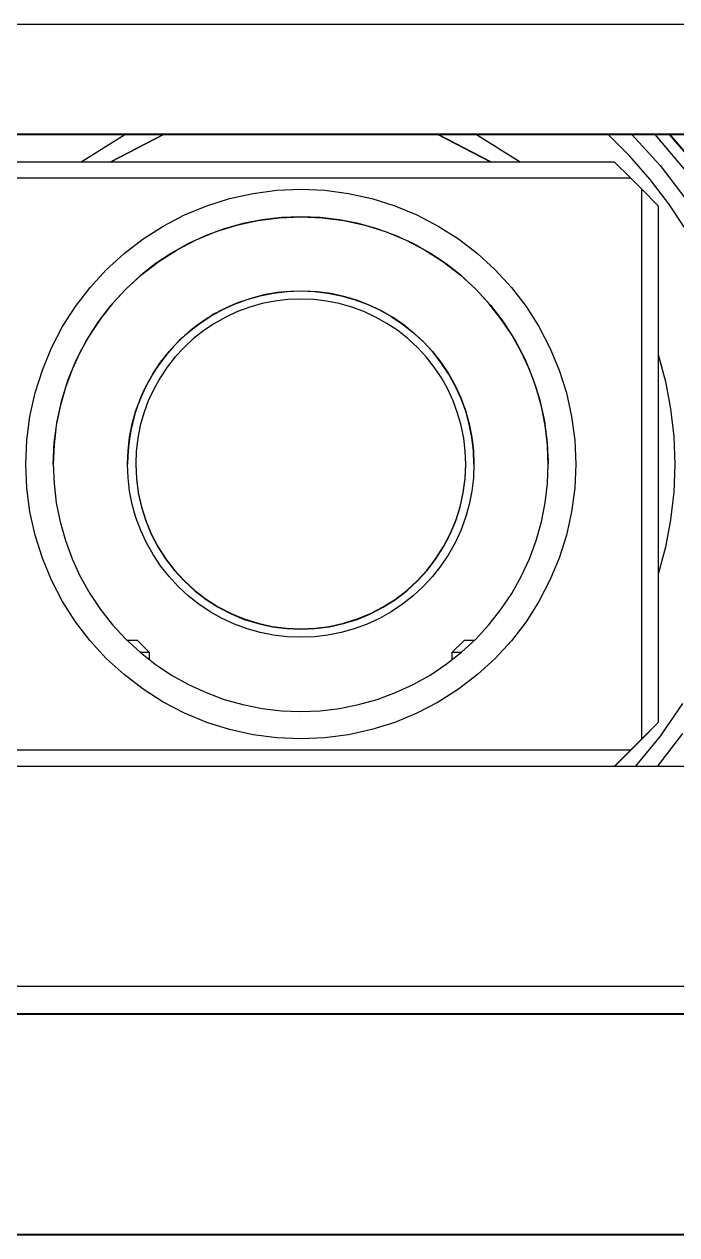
# Model space of a CAD drawing. Extents: x 0 to 701, y -8 to 617.
# Drawn here: x 657.11 to 668.97, y 281.85 to 303.87 of the extents above; entities that cross this region are included whole.
import ezdxf

# ---------------------------------------------------------------- set-up
doc = ezdxf.new("R2010")
doc.units = 0
doc.header["$LTSCALE"] = 0.5
doc.layers.add('MSM_CONTINUOUS', color=7, linetype='CONTINUOUS')
doc.layers.add('MSM_NARROW', color=5, linetype='CONTINUOUS')

msp = doc.modelspace()

# ---------------------------------------------------------------- linework, layer by layer
at = {"layer": 'MSM_CONTINUOUS'}
for p, q in [((642.134415, 303.869417), (682.134415, 303.869417)), ((669.134415, 301.869417), (655.134415, 301.869417)), ((655.134415, 301.863946), (669.134415, 301.863946)), ((658.142862, 301.368008), (658.936596, 301.863946)), ((659.637306, 301.863946), (658.678688, 301.368008)), ((658.679865, 301.368008), (659.639082, 301.863946)), ((659.639773, 301.863946), (658.680323, 301.368008)), ((658.681501, 301.368008), (659.64155, 301.863946)), ((664.62728, 301.863946), (665.587329, 301.368008)), ((665.588507, 301.368008), (664.629058, 301.863946)), ((664.629749, 301.863946), (665.588965, 301.368008)), ((665.590142, 301.368008), (664.631524, 301.863946)), ((665.332234, 301.863946), (666.125968, 301.368008)), ((668.118981, 301.468581), (667.722442, 301.863946)), ((668.154013, 301.863946), (668.670868, 301.296414)), ((668.570722, 301.863946), (669.134415, 301.1957)), ((669.134415, 301.519637), (668.841579, 301.863946)), ((668.842619, 301.863946), (669.134415, 301.5208)), ((668.487613, 301.047075), (668.118981, 301.468581)), ((656.434415, 301.368008), (667.834415, 301.368008)), ((667.834415, 301.368008), (668.134415, 301.068049)), ((668.670868, 301.296414), (669.134415, 300.684567)), ((668.134415, 301.068049), (656.134415, 301.068049)), ((668.334415, 300.868049), (668.134415, 301.068049)), ((668.826618, 300.601393), (668.487613, 301.047075)), ((661.266174, 300.792088), (661.698636, 300.849022)), ((661.698636, 300.849022), (662.134415, 300.868049)), ((662.134415, 300.868049), (662.570194, 300.849022)), ((662.570194, 300.849022), (663.002656, 300.792088)), ((668.334415, 290.868049), (668.334415, 300.868049)), ((668.334415, 300.868049), (668.634415, 300.568008)), ((660.424314, 300.566512), (660.84032, 300.697678)), ((660.84032, 300.697678), (661.266174, 300.792088)), ((663.002656, 300.792088), (663.42851, 300.697678)), ((663.42851, 300.697678), (663.844516, 300.566512)), ((669.134415, 300.133614), (668.826618, 300.601393)), ((659.634415, 300.198176), (660.021324, 300.399588)), ((660.021324, 300.399588), (660.424314, 300.566512)), ((661.742214, 300.350378), (662.134415, 300.367502)), ((662.134415, 300.367981), (661.781349, 300.354109)), ((662.487481, 300.354109), (662.134415, 300.367981)), ((662.134415, 300.367502), (662.526616, 300.350378)), ((663.844516, 300.566512), (664.247506, 300.399588)), ((664.247506, 300.399588), (664.634415, 300.198176)), ((668.634415, 300.568008), (668.634415, 291.165355)), ((659.266533, 299.963809), (659.634415, 300.198176)), ((660.743839, 300.147735), (660.41234, 300.025438)), ((660.595324, 300.096119), (660.969729, 300.214168)), ((661.083911, 300.243645), (660.743839, 300.147735)), ((660.969729, 300.214168), (661.352998, 300.299137)), ((661.43046, 300.312578), (661.083911, 300.243645)), ((661.352998, 300.299137), (661.742214, 300.350378)), ((661.781349, 300.354109), (661.43046, 300.312578)), ((662.83837, 300.312578), (662.487481, 300.354109)), ((662.526616, 300.350378), (662.915832, 300.299137)), ((663.184919, 300.243645), (662.83837, 300.312578)), ((662.915832, 300.299137), (663.299101, 300.214168)), ((663.524992, 300.147735), (663.184919, 300.243645)), ((663.299101, 300.214168), (663.673506, 300.096119)), ((663.856491, 300.025438), (663.524992, 300.147735)), ((664.634415, 300.198176), (665.002297, 299.963809)), ((658.920477, 299.698271), (659.266533, 299.963809)), ((659.884415, 299.764616), (660.232633, 299.945887)), ((660.41234, 300.025438), (660.091458, 299.87751)), ((660.232633, 299.945887), (660.595324, 300.096119)), ((663.673506, 300.096119), (664.036197, 299.945887)), ((664.177372, 299.87751), (663.856491, 300.025438)), ((664.036197, 299.945887), (664.384415, 299.764616)), ((665.002297, 299.963809), (665.348353, 299.698271)), ((659.783172, 299.704861), (659.489381, 299.508557)), ((659.553321, 299.553686), (659.884415, 299.764616)), ((660.091458, 299.87751), (659.783172, 299.704861)), ((664.485659, 299.704861), (664.177372, 299.87751)), ((664.384415, 299.764616), (664.715509, 299.553686)), ((664.779449, 299.508557), (664.485659, 299.704861)), ((658.598881, 299.403583), (658.920477, 299.698271)), ((659.489381, 299.508557), (659.211899, 299.289807)), ((659.241871, 299.314702), (659.553321, 299.553686)), ((664.715509, 299.553686), (665.026959, 299.314702)), ((665.056931, 299.289807), (664.779449, 299.508557)), ((665.348353, 299.698271), (665.669949, 299.403583)), ((658.304193, 299.081987), (658.598881, 299.403583)), ((658.952435, 299.049482), (659.241871, 299.314702)), ((659.211899, 299.289807), (658.952435, 299.049961)), ((665.026959, 299.314702), (665.316396, 299.049482)), ((665.316396, 299.049961), (665.056931, 299.289807)), ((665.669949, 299.403583), (665.964637, 299.081987)), ((658.038655, 298.735931), (658.304193, 299.081987)), ((658.687215, 298.760046), (658.952435, 299.049482)), ((658.952435, 299.049961), (658.712588, 298.790497)), ((665.556242, 298.790497), (665.316396, 299.049961)), ((665.316396, 299.049482), (665.581615, 298.760046)), ((665.964637, 299.081987), (666.230175, 298.735931)), ((660.923265, 298.774689), (661.070797, 298.831864)), ((660.928962, 298.777722), (661.161012, 298.86333)), ((661.228477, 298.882776), (660.997312, 298.803461)), ((661.161012, 298.86333), (661.399062, 298.930467)), ((661.465096, 298.94393), (661.228477, 298.882776)), ((661.399062, 298.930467), (661.641647, 298.97872)), ((661.665112, 298.832345), (661.434079, 298.78639)), ((661.705744, 298.986556), (661.465096, 298.94393)), ((661.641647, 298.97872), (661.887269, 299.007791)), ((661.899038, 298.860032), (661.665112, 298.832345)), ((661.948972, 299.010397), (661.705744, 298.986556)), ((661.887269, 299.007791), (662.134415, 299.017502)), ((662.134415, 298.86928), (661.899038, 298.860032)), ((662.193317, 299.01531), (661.948972, 299.010397)), ((662.134415, 299.017502), (662.381561, 299.007791)), ((662.369792, 298.860032), (662.134415, 298.86928)), ((662.437306, 299.001264), (662.193317, 299.01531)), ((662.603718, 298.832345), (662.369792, 298.860032)), ((662.381561, 299.007791), (662.627184, 298.97872)), ((662.679473, 298.968345), (662.437306, 299.001264)), ((662.834751, 298.78639), (662.603718, 298.832345)), ((662.627184, 298.97872), (662.869768, 298.930467)), ((662.918359, 298.916751), (662.679473, 298.968345)), ((662.869768, 298.930467), (663.107819, 298.86333)), ((663.152526, 298.846792), (662.918359, 298.916751)), ((663.107819, 298.86333), (663.339868, 298.777722)), ((663.380564, 298.758889), (663.152526, 298.846792)), ((657.804288, 298.368049), (658.038655, 298.735931)), ((658.448231, 298.448596), (658.687215, 298.760046)), ((658.712588, 298.790497), (658.493839, 298.513014)), ((660.488545, 298.553318), (660.704345, 298.674172)), ((660.772991, 298.706463), (660.556865, 298.592367)), ((660.704345, 298.674172), (660.928962, 298.777722)), ((660.986365, 298.640919), (660.772444, 298.5423)), ((660.997312, 298.803461), (660.772991, 298.706463)), ((661.207364, 298.72245), (660.986365, 298.640919)), ((661.434079, 298.78639), (661.207364, 298.72245)), ((663.061466, 298.72245), (662.834751, 298.78639)), ((663.282465, 298.640919), (663.061466, 298.72245)), ((663.496387, 298.5423), (663.282465, 298.640919)), ((663.339868, 298.777722), (663.564485, 298.674172)), ((663.601101, 298.653572), (663.380564, 298.758889)), ((663.564485, 298.674172), (663.780286, 298.553318)), ((663.812809, 298.531474), (663.601101, 298.653572)), ((665.774992, 298.513014), (665.556242, 298.790497)), ((665.581615, 298.760046), (665.820599, 298.448596)), ((666.230175, 298.735931), (666.464542, 298.368049)), ((658.237301, 298.117502), (658.448231, 298.448596)), ((658.493839, 298.513014), (658.297534, 298.219224)), ((660.088654, 298.262781), (660.282892, 298.415905)), ((660.282892, 298.415905), (660.488545, 298.553318)), ((660.556865, 298.592367), (660.350235, 298.461858)), ((660.566919, 298.4272), (660.371059, 298.296331)), ((660.772444, 298.5423), (660.566919, 298.4272)), ((663.701911, 298.427201), (663.496387, 298.5423)), ((663.897771, 298.296331), (663.701911, 298.427201)), ((663.780286, 298.553318), (663.985939, 298.415905)), ((664.014415, 298.39333), (663.812809, 298.531474)), ((663.985939, 298.415905), (664.180176, 298.262781)), ((664.204703, 298.239972), (664.014415, 298.39333)), ((665.971296, 298.219224), (665.774992, 298.513014)), ((665.820599, 298.448596), (666.031529, 298.117502)), ((657.602876, 297.98114), (657.804288, 298.368049)), ((658.297534, 298.219224), (658.124886, 297.910938)), ((659.907029, 298.094888), (660.088654, 298.262781)), ((660.371059, 298.296331), (660.186071, 298.150498)), ((664.082759, 298.150498), (663.897771, 298.296331)), ((664.180176, 298.262781), (664.361801, 298.094888)), ((664.38253, 298.072324), (664.204703, 298.239972)), ((666.143944, 297.910938), (665.971296, 298.219224)), ((666.464542, 298.368049), (666.665954, 297.98114)), ((657.435952, 297.57815), (657.602876, 297.98114)), ((658.05603, 297.769284), (658.237301, 298.117502)), ((659.739136, 297.913263), (659.907029, 298.094888)), ((660.013095, 297.9906), (659.853197, 297.817624)), ((660.186071, 298.150498), (660.013095, 297.9906)), ((664.255735, 297.9906), (664.082759, 298.150498)), ((664.415633, 297.817624), (664.255735, 297.9906)), ((664.361801, 298.094888), (664.529694, 297.913263)), ((664.546824, 297.891393), (664.38253, 298.072324)), ((666.031529, 298.117502), (666.2128, 297.769284)), ((666.665954, 297.98114), (666.832878, 297.57815)), ((657.905798, 297.406593), (658.05603, 297.769284)), ((658.124886, 297.910938), (657.976957, 297.590056)), ((659.448599, 297.513372), (659.586012, 297.719025)), ((659.586012, 297.719025), (659.739136, 297.913263)), ((659.853197, 297.817624), (659.707364, 297.632636)), ((664.561466, 297.632636), (664.415633, 297.817624)), ((664.529694, 297.913263), (664.682819, 297.719025)), ((664.696597, 297.69827), (664.546824, 297.891393)), ((664.682819, 297.719025), (664.820232, 297.513372)), ((666.291873, 297.590056), (666.143944, 297.910938)), ((666.2128, 297.769284), (666.363032, 297.406593)), ((668.634415, 297.860281), (668.765117, 297.370694)), ((657.304786, 297.162144), (657.435952, 297.57815)), ((657.976957, 297.590056), (657.854661, 297.258557)), ((659.327745, 297.297572), (659.448599, 297.513372)), ((659.707364, 297.632636), (659.576495, 297.436776)), ((664.692336, 297.436776), (664.561466, 297.632636)), ((664.830946, 297.494117), (664.696597, 297.69827)), ((664.820232, 297.513372), (664.941086, 297.297572)), ((666.414169, 297.258557), (666.291873, 297.590056)), ((666.832878, 297.57815), (666.964044, 297.162144)), ((657.787749, 297.032188), (657.905798, 297.406593)), ((659.224195, 297.072955), (659.327745, 297.297572)), ((659.394894, 297.42117), (659.361744, 297.361242)), ((659.576495, 297.436776), (659.461396, 297.231251)), ((664.807435, 297.231252), (664.692336, 297.436776)), ((664.949064, 297.280163), (664.830946, 297.494117)), ((664.941086, 297.297572), (665.044636, 297.072955)), ((665.050239, 297.057695), (664.949064, 297.280163)), ((666.363032, 297.406593), (666.481081, 297.032188)), ((668.765117, 297.370694), (668.858997, 296.872734)), ((657.210376, 296.73629), (657.304786, 297.162144)), ((657.854661, 297.258557), (657.75875, 296.918485)), ((659.138587, 296.840905), (659.224195, 297.072955)), ((659.224195, 297.071313), (659.168551, 296.927064)), ((659.461396, 297.231251), (659.362777, 297.01733)), ((664.906054, 297.01733), (664.807435, 297.231252)), ((665.044636, 297.072955), (665.130243, 296.840905)), ((665.133863, 296.828053), (665.050239, 297.057695)), ((666.51008, 296.918485), (666.414169, 297.258557)), ((666.964044, 297.162144), (667.058454, 296.73629)), ((657.75875, 296.918485), (657.689818, 296.571936)), ((657.70278, 296.648919), (657.787749, 297.032188)), ((659.07145, 296.602855), (659.138587, 296.840905)), ((659.168551, 296.927064), (659.120053, 296.780257)), ((659.362777, 297.01733), (659.281246, 296.796331)), ((664.987585, 296.796331), (664.906054, 297.01733)), ((665.130243, 296.840905), (665.19738, 296.602855)), ((666.481081, 297.032188), (666.56605, 296.648919)), ((666.579013, 296.571936), (666.51008, 296.918485)), ((668.858997, 296.872734), (668.915534, 296.369164)), ((657.153442, 296.303828), (657.210376, 296.73629)), ((657.651539, 296.259703), (657.70278, 296.648919)), ((659.078817, 296.631248), (659.044941, 296.480395)), ((659.120053, 296.780257), (659.078817, 296.631248)), ((659.281246, 296.796331), (659.217305, 296.569616)), ((665.051525, 296.569616), (664.987585, 296.796331)), ((665.199431, 296.592619), (665.133863, 296.828053)), ((666.56605, 296.648919), (666.617291, 296.259703)), ((667.058454, 296.73629), (667.115389, 296.303828)), ((657.689818, 296.571936), (657.648287, 296.221047)), ((659.044941, 296.480395), (659.018509, 296.328062)), ((659.023197, 296.36027), (659.07145, 296.602855)), ((659.217305, 296.569616), (659.17135, 296.338583)), ((665.09748, 296.338583), (665.051525, 296.569616)), ((665.19738, 296.602855), (665.245633, 296.36027)), ((665.246549, 296.35281), (665.199431, 296.592619)), ((666.620543, 296.221047), (666.579013, 296.571936)), ((657.134415, 295.868049), (657.153442, 296.303828)), ((657.634415, 295.867502), (657.651539, 296.259703)), ((657.648287, 296.221047), (657.634415, 295.867981)), ((657.645054, 296.176958), (657.634415, 295.867829)), ((658.994126, 296.114648), (659.023197, 296.36027)), ((659.018509, 296.328062), (658.999583, 296.174615)), ((659.17135, 296.338583), (659.143663, 296.104657)), ((665.125167, 296.104657), (665.09748, 296.338583)), ((665.245633, 296.36027), (665.274705, 296.114648)), ((665.274934, 296.11007), (665.246549, 296.35281)), ((666.617291, 296.259703), (666.634415, 295.867502)), ((666.634415, 295.867981), (666.620543, 296.221047)), ((666.634415, 295.867829), (666.623776, 296.176958)), ((667.115389, 296.303828), (667.134415, 295.868049)), ((668.915534, 296.369164), (668.934415, 295.862783)), ((658.984415, 295.867502), (658.994126, 296.114648)), ((658.988209, 296.020424), (658.984415, 295.865861)), ((658.999583, 296.174615), (658.988209, 296.020424)), ((659.143663, 296.104657), (659.134415, 295.86928)), ((665.134415, 295.86928), (665.125167, 296.104657)), ((665.274705, 296.114648), (665.284415, 295.867502)), ((665.284415, 295.865861), (665.274934, 296.11007)), ((666.633434, 295.961561), (666.634415, 295.867585)), ((657.153442, 295.43227), (657.134415, 295.868049)), ((657.634415, 295.867981), (657.648287, 295.514915)), ((658.994126, 295.620356), (658.984415, 295.867502)), ((659.134415, 295.86928), (659.145831, 295.607813)), ((659.134415, 295.86928), (659.134415, 295.863808)), ((659.134415, 295.863125), (659.145831, 295.601658)), ((665.122999, 295.607813), (665.134415, 295.86928)), ((665.122999, 295.601658), (665.134415, 295.863125)), ((665.134415, 295.863808), (665.134415, 295.86928)), ((665.284415, 295.867502), (665.274705, 295.620356)), ((666.620543, 295.514915), (666.634415, 295.867981)), ((667.134415, 295.868049), (667.115389, 295.43227)), ((668.934415, 295.862783), (668.915534, 295.356402)), ((659.023197, 295.374733), (658.994126, 295.620356)), ((659.145831, 295.607813), (659.179992, 295.348335)), ((659.145831, 295.601658), (659.179992, 295.34218)), ((665.088838, 295.348336), (665.122999, 295.607813)), ((665.088838, 295.34218), (665.122999, 295.601658)), ((665.274705, 295.620356), (665.245633, 295.374733)), ((657.210376, 294.999808), (657.153442, 295.43227)), ((657.648287, 295.514915), (657.689818, 295.164026)), ((659.07145, 295.132149), (659.023197, 295.374733)), ((659.179992, 295.348335), (659.236638, 295.092823)), ((659.179992, 295.34218), (659.236638, 295.086668)), ((665.032193, 295.092823), (665.088838, 295.348336)), ((665.032193, 295.086668), (665.088838, 295.34218)), ((665.245633, 295.374733), (665.19738, 295.132149)), ((666.579013, 295.164026), (666.620543, 295.514915)), ((667.115389, 295.43227), (667.058454, 294.999808)), ((668.915534, 295.356402), (668.858997, 294.852833)), ((657.689818, 295.164026), (657.75875, 294.817476)), ((659.138587, 294.894098), (659.07145, 295.132149)), ((659.236638, 295.092823), (659.315337, 294.84322)), ((659.236638, 295.086668), (659.315337, 294.837065)), ((664.953493, 294.84322), (665.032193, 295.092823)), ((664.953493, 294.837065), (665.032193, 295.086668)), ((665.19738, 295.132149), (665.130243, 294.894098)), ((666.51008, 294.817477), (666.579013, 295.164026)), ((657.304786, 294.573954), (657.210376, 294.999808)), ((659.224195, 294.662049), (659.138587, 294.894098)), ((665.130243, 294.894098), (665.044636, 294.662049)), ((667.058454, 294.999808), (666.964044, 294.573954)), ((657.75875, 294.817476), (657.854661, 294.477404)), ((659.327745, 294.437432), (659.224195, 294.662049)), ((659.315337, 294.84322), (659.415492, 294.601425)), ((659.315337, 294.837065), (659.415492, 294.59527)), ((664.853338, 294.601425), (664.953493, 294.84322)), ((664.853338, 294.59527), (664.953493, 294.837065)), ((665.044636, 294.662049), (664.941086, 294.437432)), ((666.414169, 294.477404), (666.51008, 294.817477)), ((668.858997, 294.852833), (668.765117, 294.354872)), ((657.435952, 294.157948), (657.304786, 294.573954)), ((657.854661, 294.477404), (657.976957, 294.145905)), ((659.448599, 294.221631), (659.327745, 294.437432)), ((659.415492, 294.601425), (659.536339, 294.36928)), ((659.415492, 294.59527), (659.536339, 294.363125)), ((664.732491, 294.36928), (664.853338, 294.601425)), ((664.732491, 294.363125), (664.853338, 294.59527)), ((664.941086, 294.437432), (664.820232, 294.221631)), ((666.291873, 294.145905), (666.414169, 294.477404)), ((666.964044, 294.573954), (666.832878, 294.157948)), ((659.586012, 294.015978), (659.448599, 294.221631)), ((659.536339, 294.36928), (659.676959, 294.148551)), ((659.536339, 294.363125), (659.676959, 294.142396)), ((664.591871, 294.148551), (664.732491, 294.36928)), ((664.591871, 294.142396), (664.732491, 294.363125)), ((664.820232, 294.221631), (664.682819, 294.015978)), ((668.765117, 294.354872), (668.634415, 293.865285)), ((657.602876, 293.754958), (657.435952, 294.157948)), ((657.976957, 294.145905), (658.124886, 293.825023)), ((659.739136, 293.821741), (659.586012, 294.015978)), ((659.676959, 294.148551), (659.836282, 293.940917)), ((659.676959, 294.142396), (659.836282, 293.934762)), ((664.432548, 293.940917), (664.591871, 294.148551)), ((664.432548, 293.934762), (664.591871, 294.142396)), ((664.682819, 294.015978), (664.529694, 293.821741)), ((666.143944, 293.825023), (666.291873, 294.145905)), ((666.832878, 294.157948), (666.665954, 293.754958)), ((657.804288, 293.368049), (657.602876, 293.754958)), ((658.124886, 293.825023), (658.297534, 293.516737)), ((659.907029, 293.640116), (659.739136, 293.821741)), ((659.836282, 293.940917), (660.013095, 293.74796)), ((659.836282, 293.934762), (660.013095, 293.741805)), ((664.255735, 293.74796), (664.432548, 293.940917)), ((664.255735, 293.741805), (664.432548, 293.934762)), ((664.529694, 293.821741), (664.361801, 293.640116)), ((665.971296, 293.516737), (666.143944, 293.825023)), ((666.665954, 293.754958), (666.464542, 293.368049)), ((660.088654, 293.472223), (659.907029, 293.640116)), ((660.013095, 293.74796), (660.206052, 293.571147)), ((660.013095, 293.741805), (660.206052, 293.564992)), ((660.206052, 293.571147), (660.413686, 293.411824)), ((660.206052, 293.564992), (660.413686, 293.405669)), ((663.855144, 293.411824), (664.062778, 293.571147)), ((663.855144, 293.405669), (664.062778, 293.564992)), ((664.062778, 293.571147), (664.255735, 293.74796)), ((664.062778, 293.564992), (664.255735, 293.741805)), ((664.361801, 293.640116), (664.180176, 293.472223)), ((658.038655, 293.000167), (657.804288, 293.368049)), ((658.297534, 293.516737), (658.493839, 293.222947)), ((660.282892, 293.319098), (660.088654, 293.472223)), ((660.488545, 293.181685), (660.282892, 293.319098)), ((660.413686, 293.411824), (660.634415, 293.271204)), ((660.413686, 293.405669), (660.634415, 293.265049)), ((663.634415, 293.271204), (663.855144, 293.411824)), ((663.634415, 293.265049), (663.855144, 293.405669)), ((663.985939, 293.319098), (663.780286, 293.181685)), ((664.180176, 293.472223), (663.985939, 293.319098)), ((665.774992, 293.222947), (665.971296, 293.516737)), ((666.464542, 293.368049), (666.230175, 293.000167)), ((658.493839, 293.222947), (658.712588, 292.945464)), ((660.704345, 293.060831), (660.488545, 293.181685)), ((660.634415, 293.271204), (660.86656, 293.150357)), ((660.634415, 293.265049), (660.86656, 293.144202)), ((660.86656, 293.150357), (661.108355, 293.050202)), ((660.86656, 293.144202), (661.108355, 293.044047)), ((663.160476, 293.050202), (663.40227, 293.150357)), ((663.160476, 293.044047), (663.40227, 293.144202)), ((663.40227, 293.150357), (663.634415, 293.271204)), ((663.40227, 293.144202), (663.634415, 293.265049)), ((663.780286, 293.181685), (663.564485, 293.060831)), ((665.556242, 292.945464), (665.774992, 293.222947)), ((658.304193, 292.654111), (658.038655, 293.000167)), ((658.712588, 292.945464), (658.952435, 292.686)), ((660.928962, 292.957281), (660.704345, 293.060831)), ((661.161012, 292.871674), (660.928962, 292.957281)), ((661.108355, 293.050202), (661.357958, 292.971503)), ((661.108355, 293.044047), (661.357958, 292.965348)), ((661.357958, 292.971503), (661.613471, 292.914857)), ((661.357958, 292.965348), (661.613471, 292.908702)), ((661.613471, 292.914857), (661.872948, 292.880696)), ((661.613471, 292.908702), (661.872948, 292.874541)), ((661.872948, 292.880696), (662.134415, 292.86928)), ((661.872948, 292.874541), (662.134415, 292.863125)), ((662.134415, 292.86928), (662.395882, 292.880696)), ((662.134415, 292.863125), (662.395882, 292.874541)), ((662.395882, 292.880696), (662.65536, 292.914857)), ((662.395882, 292.874541), (662.65536, 292.908702)), ((662.65536, 292.914857), (662.910872, 292.971503)), ((662.65536, 292.908702), (662.910872, 292.965348)), ((662.910872, 292.971503), (663.160476, 293.050202)), ((662.910872, 292.965348), (663.160476, 293.044047)), ((663.339868, 292.957281), (663.107819, 292.871674)), ((663.564485, 293.060831), (663.339868, 292.957281)), ((665.316396, 292.686), (665.556242, 292.945464)), ((666.230175, 293.000167), (665.964637, 292.654111)), ((658.598881, 292.332515), (658.304193, 292.654111)), ((658.952435, 292.686), (659.211899, 292.446154)), ((658.970613, 292.667788), (659.159415, 292.667707)), ((659.384415, 292.442707), (659.159415, 292.667707)), ((661.399062, 292.804537), (661.161012, 292.871674)), ((661.641647, 292.756284), (661.399062, 292.804537)), ((661.887269, 292.727212), (661.641647, 292.756284)), ((662.134415, 292.717502), (661.887269, 292.727212)), ((662.381561, 292.727212), (662.134415, 292.717502)), ((662.627184, 292.756284), (662.381561, 292.727212)), ((662.869768, 292.804537), (662.627184, 292.756284)), ((663.107819, 292.871674), (662.869768, 292.804537)), ((665.109415, 292.667707), (664.884415, 292.442707)), ((665.056931, 292.446154), (665.316396, 292.686)), ((665.109415, 292.667707), (665.298215, 292.667788)), ((665.964637, 292.654111), (665.669949, 292.332515)), ((659.211899, 292.446154), (659.489382, 292.227404)), ((659.384415, 292.442707), (659.215839, 292.442793)), ((659.384415, 292.306029), (659.384415, 292.442707)), ((664.779449, 292.227404), (665.056931, 292.446154)), ((665.052992, 292.442793), (664.884415, 292.442707)), ((664.884415, 292.442707), (664.884415, 292.306029)), ((658.920477, 292.037827), (658.598881, 292.332515)), ((659.489382, 292.227404), (659.783172, 292.0311)), ((664.485659, 292.0311), (664.779449, 292.227404)), ((665.669949, 292.332515), (665.348353, 292.037827)), ((659.266533, 291.772289), (658.920477, 292.037827)), ((659.783172, 292.0311), (660.091458, 291.858451)), ((664.177372, 291.858451), (664.485659, 292.0311)), ((665.348353, 292.037827), (665.002297, 291.772289)), ((660.091458, 291.858451), (660.41234, 291.710523)), ((663.856491, 291.710523), (664.177372, 291.858451)), ((659.634415, 291.537922), (659.266533, 291.772289)), ((660.41234, 291.710523), (660.743839, 291.588226)), ((660.743839, 291.588226), (661.083911, 291.492316)), ((663.184919, 291.492316), (663.524992, 291.588226)), ((663.524992, 291.588226), (663.856491, 291.710523)), ((665.002297, 291.772289), (664.634415, 291.537922)), ((660.021324, 291.33651), (659.634415, 291.537922)), ((660.424314, 291.169586), (660.021324, 291.33651)), ((661.083911, 291.492316), (661.43046, 291.423383)), ((661.43046, 291.423383), (661.781349, 291.381853)), ((661.781349, 291.381853), (662.134415, 291.367981)), ((662.134415, 291.367981), (662.487481, 291.381853)), ((662.487481, 291.381853), (662.83837, 291.423383)), ((662.83837, 291.423383), (663.184919, 291.492316)), ((664.247506, 291.33651), (663.844516, 291.169586)), ((664.634415, 291.537922), (664.247506, 291.33651)), ((668.678325, 290.921403), (669.084415, 291.511059)), ((660.84032, 291.03842), (660.424314, 291.169586)), ((663.844516, 291.169586), (663.42851, 291.03842)), ((668.634415, 291.168008), (668.334415, 290.868049)), ((668.334415, 290.865314), (668.634415, 291.165355)), ((661.266174, 290.94401), (660.84032, 291.03842)), ((661.698636, 290.887076), (661.266174, 290.94401)), ((663.002656, 290.94401), (662.570194, 290.887076)), ((663.42851, 291.03842), (663.002656, 290.94401)), ((668.222348, 290.369417), (668.678325, 290.921403)), ((668.620815, 290.369417), (669.084415, 290.969124)), ((662.134415, 290.868049), (661.698636, 290.887076)), ((662.570194, 290.887076), (662.134415, 290.868049)), ((668.134415, 290.668049), (668.334415, 290.868049)), ((668.334415, 290.865314), (668.134415, 290.665314)), ((656.134415, 290.668049), (668.134415, 290.668049)), ((668.134415, 290.668049), (667.835824, 290.369417)), ((667.838478, 290.369417), (668.134415, 290.665314)), ((669.134415, 290.369417), (655.134415, 290.369417)), ((642.634415, 286.369417), (681.634415, 286.369417)), ((681.634415, 285.869349), (642.634415, 285.869348)), ((642.634415, 285.864014), (681.634415, 285.864014)), ((656.999439, 285.868012), (657.177707, 285.868023)), ((656.999439, 285.86596), (657.177707, 285.865971)), ((657.177707, 285.86534), (656.999439, 285.865351)), ((657.279365, 285.867386), (657.07787, 285.867397)), ((657.177707, 285.868023), (657.361873, 285.868032)), ((657.177707, 285.865971), (657.361873, 285.865981)), ((657.361873, 285.86533), (657.177707, 285.86534)), ((657.487368, 285.867377), (657.279365, 285.867386)), ((657.361873, 285.868032), (657.550802, 285.86804)), ((657.361873, 285.865981), (657.550802, 285.865988)), ((657.550802, 285.865323), (657.361873, 285.86533)), ((657.700295, 285.86737), (657.487368, 285.867377)), ((657.550802, 285.86804), (657.743329, 285.868045)), ((657.550802, 285.865988), (657.743329, 285.865993)), ((657.743329, 285.865318), (657.550802, 285.865323)), ((657.916526, 285.867366), (657.700295, 285.86737)), ((657.743329, 285.868045), (657.938267, 285.868048)), ((657.743329, 285.865993), (657.938267, 285.865996)), ((657.938267, 285.865315), (657.743329, 285.865318)), ((658.134415, 285.867365), (657.916526, 285.867366)), ((657.938267, 285.868048), (658.134415, 285.868049)), ((657.938267, 285.865996), (658.134415, 285.865997)), ((658.134415, 285.865313), (657.938267, 285.865315)), ((658.134415, 285.868049), (658.330563, 285.868048)), ((658.352305, 285.867366), (658.134415, 285.867365)), ((658.134415, 285.865997), (658.330563, 285.865996)), ((658.330563, 285.865315), (658.134415, 285.865313)), ((658.330563, 285.868048), (658.525501, 285.868045)), ((658.330563, 285.865996), (658.525501, 285.865993)), ((658.525501, 285.865318), (658.330563, 285.865315)), ((658.568536, 285.86737), (658.352305, 285.867366)), ((658.525501, 285.868045), (658.718029, 285.86804)), ((658.525501, 285.865993), (658.718029, 285.865988)), ((658.718029, 285.865323), (658.525501, 285.865318)), ((658.781463, 285.867377), (658.568536, 285.86737)), ((658.718029, 285.86804), (658.906958, 285.868032)), ((658.718029, 285.865988), (658.906958, 285.865981)), ((658.906958, 285.86533), (658.718029, 285.865323)), ((658.989466, 285.867386), (658.781463, 285.867377)), ((658.906958, 285.868032), (659.091124, 285.868023)), ((658.906958, 285.865981), (659.091124, 285.865971)), ((659.091124, 285.86534), (658.906958, 285.86533)), ((659.190961, 285.867397), (658.989466, 285.867386)), ((659.091124, 285.868023), (659.269391, 285.868012)), ((659.091124, 285.865971), (659.269391, 285.86596)), ((659.269391, 285.865351), (659.091124, 285.86534)), ((659.384415, 285.867411), (659.190961, 285.867397)), ((659.269391, 285.868012), (659.440662, 285.867999)), ((659.269391, 285.86596), (659.440662, 285.865947)), ((659.440662, 285.865364), (659.269391, 285.865351)), ((659.568356, 285.867427), (659.384415, 285.867411)), ((659.440662, 285.867999), (659.603878, 285.867984)), ((659.440662, 285.865947), (659.603878, 285.865932)), ((659.603878, 285.865379), (659.440662, 285.865364)), ((659.741384, 285.867445), (659.568356, 285.867427)), ((659.603878, 285.867984), (659.758035, 285.867967)), ((659.603878, 285.865932), (659.758035, 285.865915)), ((659.758035, 285.865395), (659.603878, 285.865379)), ((659.902182, 285.867465), (659.741384, 285.867445)), ((659.758035, 285.867967), (659.902182, 285.867949)), ((659.758035, 285.865915), (659.902182, 285.865897)), ((659.902182, 285.865414), (659.758035, 285.865395)), ((659.902182, 285.867949), (660.03543, 285.867929)), ((660.049526, 285.867487), (659.902182, 285.867465)), ((659.902182, 285.865897), (660.03543, 285.865878)), ((660.03543, 285.865433), (659.902182, 285.865414)), ((660.03543, 285.867929), (660.156958, 285.867908)), ((660.03543, 285.865878), (660.156958, 285.865856)), ((660.156958, 285.865454), (660.03543, 285.865433)), ((660.182295, 285.867511), (660.049526, 285.867487)), ((660.156958, 285.867908), (660.266016, 285.867886)), ((660.156958, 285.865856), (660.266016, 285.865834)), ((660.266016, 285.865477), (660.156958, 285.865454)), ((660.299479, 285.867536), (660.182295, 285.867511)), ((660.266016, 285.867886), (660.361932, 285.867862)), ((660.266016, 285.865834), (660.361932, 285.865811)), ((660.361932, 285.8655), (660.266016, 285.865477)), ((660.400185, 285.867563), (660.299479, 285.867536)), ((660.361932, 285.867862), (660.444114, 285.867838)), ((660.361932, 285.865811), (660.444114, 285.865786)), ((660.444114, 285.865525), (660.361932, 285.8655)), ((660.483647, 285.86759), (660.400185, 285.867563)), ((660.444114, 285.867838), (660.512056, 285.867813)), ((660.444114, 285.865786), (660.512056, 285.865761)), ((660.512056, 285.86555), (660.444114, 285.865525)), ((660.54923, 285.867619), (660.483647, 285.86759)), ((660.512056, 285.867813), (660.56534, 285.867787)), ((660.512056, 285.865761), (660.56534, 285.865735)), ((660.56534, 285.865576), (660.512056, 285.86555)), ((660.596435, 285.867648), (660.54923, 285.867619)), ((660.56534, 285.867787), (660.603636, 285.867761)), ((660.56534, 285.865735), (660.603636, 285.865709)), ((660.603636, 285.865602), (660.56534, 285.865576)), ((660.624902, 285.867677), (660.596435, 285.867648)), ((660.603636, 285.867761), (660.626709, 285.867734)), ((660.603636, 285.865709), (660.626709, 285.865682)), ((660.626709, 285.865629), (660.603636, 285.865602)), ((660.634415, 285.867707), (660.624902, 285.867677)), ((660.626709, 285.867734), (660.634415, 285.867707)), ((660.626709, 285.865682), (660.634415, 285.865655)), ((660.634415, 285.865655), (660.626709, 285.865629)), ((660.884415, 285.86887), (660.889172, 285.868885)), ((660.888269, 285.868856), (660.884415, 285.86887)), ((660.884415, 285.864493), (660.888269, 285.864506)), ((660.889172, 285.864478), (660.884415, 285.864493)), ((660.899805, 285.868843), (660.888269, 285.868856)), ((660.888269, 285.864506), (660.899805, 285.86452)), ((660.889172, 285.868885), (660.903406, 285.868899)), ((660.903406, 285.864463), (660.889172, 285.864478)), ((660.918953, 285.86883), (660.899805, 285.868843)), ((660.899805, 285.86452), (660.918953, 285.864533)), ((660.903406, 285.868899), (660.927008, 285.868914)), ((660.927008, 285.864449), (660.903406, 285.864463)), ((660.945595, 285.868817), (660.918953, 285.86883)), ((660.918953, 285.864533), (660.945595, 285.864546)), ((660.927008, 285.868914), (660.959799, 285.868928)), ((660.959799, 285.864434), (660.927008, 285.864449)), ((660.979566, 285.868804), (660.945595, 285.868817)), ((660.945595, 285.864546), (660.979566, 285.864558)), ((660.959799, 285.868928), (661.00153, 285.868942)), ((661.00153, 285.864421), (660.959799, 285.864434)), ((661.020657, 285.868792), (660.979566, 285.868804)), ((660.979566, 285.864558), (661.020657, 285.86457)), ((661.00153, 285.868942), (661.051883, 285.868955)), ((661.051883, 285.864407), (661.00153, 285.864421)), ((661.068615, 285.86878), (661.020657, 285.868792)), ((661.020657, 285.86457), (661.068615, 285.864582)), ((661.051883, 285.868955), (661.110475, 285.868968)), ((661.110475, 285.864395), (661.051883, 285.864407)), ((661.123144, 285.868769), (661.068615, 285.86878)), ((661.068615, 285.864582), (661.123144, 285.864593)), ((661.110475, 285.868968), (661.17686, 285.86898)), ((661.17686, 285.864383), (661.110475, 285.864395)), ((661.183908, 285.868759), (661.123144, 285.868769)), ((661.123144, 285.864593), (661.183908, 285.864604)), ((661.17686, 285.86898), (661.250532, 285.868991)), ((661.250532, 285.864372), (661.17686, 285.864383)), ((661.250532, 285.868749), (661.183908, 285.868759)), ((661.183908, 285.864604), (661.250532, 285.864614)), ((661.250532, 285.868991), (661.330931, 285.869001)), ((661.322605, 285.86874), (661.250532, 285.868749)), ((661.250532, 285.864614), (661.322605, 285.864623)), ((661.330931, 285.864362), (661.250532, 285.864372)), ((661.399684, 285.868731), (661.322605, 285.86874)), ((661.322605, 285.864623), (661.399684, 285.864631)), ((661.330931, 285.869001), (661.417445, 285.86901)), ((661.417445, 285.864353), (661.330931, 285.864362)), ((661.481292, 285.868724), (661.399684, 285.868731)), ((661.399684, 285.864631), (661.481292, 285.864639)), ((661.417445, 285.86901), (661.509415, 285.869018)), ((661.509415, 285.864345), (661.417445, 285.864353)), ((661.566927, 285.868717), (661.481292, 285.868724)), ((661.481292, 285.864639), (661.566927, 285.864645)), ((661.509415, 285.869018), (661.606142, 285.869025)), ((661.606142, 285.864338), (661.509415, 285.864345)), ((661.656061, 285.868712), (661.566927, 285.868717)), ((661.566927, 285.864645), (661.656061, 285.864651)), ((661.606142, 285.869025), (661.70689, 285.86903)), ((661.70689, 285.864332), (661.606142, 285.864338)), ((661.748144, 285.868707), (661.656061, 285.868712)), ((661.656061, 285.864651), (661.748144, 285.864655)), ((661.70689, 285.86903), (661.810891, 285.869035)), ((661.810891, 285.864328), (661.70689, 285.864332)), ((661.842608, 285.868704), (661.748144, 285.868707)), ((661.748144, 285.864655), (661.842608, 285.864659)), ((661.810891, 285.869035), (661.917355, 285.869038)), ((661.917355, 285.864324), (661.810891, 285.864328)), ((661.938872, 285.868701), (661.842608, 285.868704)), ((661.842608, 285.864659), (661.938872, 285.864662)), ((661.917355, 285.869038), (662.025471, 285.86904)), ((662.025471, 285.864323), (661.917355, 285.864324)), ((662.036341, 285.868699), (661.938872, 285.868701)), ((661.938872, 285.864662), (662.036341, 285.864663)), ((662.025471, 285.86904), (662.134415, 285.869041)), ((662.134415, 285.864322), (662.025471, 285.864323)), ((662.232489, 285.868699), (662.036341, 285.868699)), ((662.036341, 285.864663), (662.134415, 285.864664)), ((662.134415, 285.869041), (662.24336, 285.86904)), ((662.134415, 285.864664), (662.232489, 285.864663)), ((662.24336, 285.864323), (662.134415, 285.864322)), ((662.329958, 285.868701), (662.232489, 285.868699)), ((662.232489, 285.864663), (662.329958, 285.864662)), ((662.24336, 285.86904), (662.351475, 285.869038)), ((662.351475, 285.864324), (662.24336, 285.864323)), ((662.426222, 285.868704), (662.329958, 285.868701)), ((662.329958, 285.864662), (662.426222, 285.864659)), ((662.351475, 285.869038), (662.457939, 285.869035)), ((662.457939, 285.864328), (662.351475, 285.864324)), ((662.520686, 285.868707), (662.426222, 285.868704)), ((662.426222, 285.864659), (662.520686, 285.864655)), ((662.457939, 285.869035), (662.56194, 285.86903)), ((662.56194, 285.864332), (662.457939, 285.864328)), ((662.612769, 285.868712), (662.520686, 285.868707)), ((662.520686, 285.864655), (662.612769, 285.864651)), ((662.56194, 285.86903), (662.662688, 285.869025)), ((662.662688, 285.864338), (662.56194, 285.864332)), ((662.701903, 285.868717), (662.612769, 285.868712)), ((662.612769, 285.864651), (662.701903, 285.864645)), ((662.662688, 285.869025), (662.759415, 285.869018)), ((662.759415, 285.864345), (662.662688, 285.864338)), ((662.787538, 285.868724), (662.701903, 285.868717)), ((662.701903, 285.864645), (662.787538, 285.864639)), ((662.759415, 285.869018), (662.851386, 285.86901)), ((662.851386, 285.864353), (662.759415, 285.864345)), ((662.869147, 285.868731), (662.787538, 285.868724)), ((662.787538, 285.864639), (662.869147, 285.864631)), ((662.851386, 285.86901), (662.9379, 285.869001)), ((662.9379, 285.864362), (662.851386, 285.864353)), ((662.946225, 285.86874), (662.869147, 285.868731)), ((662.869147, 285.864631), (662.946225, 285.864623)), ((662.9379, 285.869001), (663.018299, 285.868991)), ((663.018299, 285.864372), (662.9379, 285.864362)), ((663.018299, 285.868749), (662.946225, 285.86874)), ((662.946225, 285.864623), (663.018299, 285.864614)), ((663.018299, 285.868991), (663.091971, 285.86898)), ((663.084923, 285.868759), (663.018299, 285.868749)), ((663.018299, 285.864614), (663.084923, 285.864604)), ((663.091971, 285.864383), (663.018299, 285.864372)), ((663.145686, 285.868769), (663.084923, 285.868759)), ((663.084923, 285.864604), (663.145686, 285.864593)), ((663.091971, 285.86898), (663.158355, 285.868968)), ((663.158355, 285.864395), (663.091971, 285.864383)), ((663.200215, 285.86878), (663.145686, 285.868769)), ((663.145686, 285.864593), (663.200215, 285.864582)), ((663.158355, 285.868968), (663.216947, 285.868955)), ((663.216947, 285.864407), (663.158355, 285.864395)), ((663.248173, 285.868792), (663.200215, 285.86878)), ((663.200215, 285.864582), (663.248173, 285.86457)), ((663.216947, 285.868955), (663.2673, 285.868942)), ((663.2673, 285.864421), (663.216947, 285.864407)), ((663.289265, 285.868804), (663.248173, 285.868792)), ((663.248173, 285.86457), (663.289265, 285.864558)), ((663.2673, 285.868942), (663.309031, 285.868928)), ((663.309031, 285.864434), (663.2673, 285.864421)), ((663.323236, 285.868817), (663.289265, 285.868804)), ((663.289265, 285.864558), (663.323236, 285.864546)), ((663.309031, 285.868928), (663.341822, 285.868914)), ((663.341822, 285.864449), (663.309031, 285.864434)), ((663.349878, 285.86883), (663.323236, 285.868817)), ((663.323236, 285.864546), (663.349878, 285.864533)), ((663.341822, 285.868914), (663.365425, 285.868899)), ((663.365425, 285.864463), (663.341822, 285.864449)), ((663.369026, 285.868843), (663.349878, 285.86883)), ((663.349878, 285.864533), (663.369026, 285.86452)), ((663.365425, 285.868899), (663.379659, 285.868885)), ((663.379659, 285.864478), (663.365425, 285.864463)), ((663.380562, 285.868856), (663.369026, 285.868843)), ((663.369026, 285.86452), (663.380562, 285.864506)), ((663.379659, 285.868885), (663.384415, 285.86887)), ((663.384415, 285.864493), (663.379659, 285.864478)), ((663.384415, 285.86887), (663.380562, 285.868856)), ((663.380562, 285.864506), (663.384415, 285.864493)), ((663.634415, 285.867707), (663.642122, 285.867734)), ((663.642122, 285.86768), (663.634415, 285.867707)), ((663.634415, 285.865655), (663.642122, 285.865682)), ((663.642122, 285.865629), (663.634415, 285.865655)), ((663.642122, 285.867734), (663.665194, 285.867761)), ((663.665194, 285.867654), (663.642122, 285.86768)), ((663.642122, 285.865682), (663.665194, 285.865709)), ((663.665194, 285.865602), (663.642122, 285.865629)), ((663.665194, 285.867761), (663.70349, 285.867787)), ((663.70349, 285.867627), (663.665194, 285.867654)), ((663.665194, 285.865709), (663.70349, 285.865735)), ((663.70349, 285.865576), (663.665194, 285.865602)), ((663.70349, 285.867787), (663.756774, 285.867813)), ((663.756774, 285.867602), (663.70349, 285.867627)), ((663.70349, 285.865735), (663.756774, 285.865761)), ((663.756774, 285.86555), (663.70349, 285.865576)), ((663.756774, 285.867813), (663.824716, 285.867838)), ((663.824716, 285.867576), (663.756774, 285.867602)), ((663.756774, 285.865761), (663.824716, 285.865786)), ((663.824716, 285.865525), (663.756774, 285.86555)), ((663.824716, 285.867838), (663.906899, 285.867862)), ((663.906899, 285.867552), (663.824716, 285.867576)), ((663.824716, 285.865786), (663.906899, 285.865811)), ((663.906899, 285.8655), (663.824716, 285.865525)), ((663.906899, 285.867862), (664.002815, 285.867886)), ((664.002815, 285.867529), (663.906899, 285.867552)), ((663.906899, 285.865811), (664.002815, 285.865834)), ((664.002815, 285.865477), (663.906899, 285.8655)), ((664.002815, 285.867886), (664.111873, 285.867908)), ((664.111873, 285.867506), (664.002815, 285.867529)), ((664.002815, 285.865834), (664.111873, 285.865856)), ((664.111873, 285.865455), (664.002815, 285.865477)), ((664.111873, 285.867908), (664.2334, 285.867929)), ((664.2334, 285.867485), (664.111873, 285.867506)), ((664.111873, 285.865856), (664.2334, 285.865878)), ((664.2334, 285.865433), (664.111873, 285.865455)), ((664.2334, 285.867929), (664.366648, 285.867949)), ((664.366648, 285.867465), (664.2334, 285.867485)), ((664.2334, 285.865878), (664.366648, 285.865897)), ((664.366648, 285.865414), (664.2334, 285.865433)), ((664.366648, 285.867949), (664.510795, 285.867967)), ((664.510795, 285.867447), (664.366648, 285.867465)), ((664.366648, 285.865897), (664.510795, 285.865916)), ((664.510795, 285.865395), (664.366648, 285.865414)), ((664.510795, 285.867967), (664.664952, 285.867984)), ((664.664952, 285.867431), (664.510795, 285.867447)), ((664.510795, 285.865916), (664.664952, 285.865932)), ((664.664952, 285.865379), (664.510795, 285.865395)), ((664.664952, 285.867984), (664.828169, 285.867999)), ((664.828169, 285.867416), (664.664952, 285.867431)), ((664.664952, 285.865932), (664.828169, 285.865947)), ((664.828169, 285.865364), (664.664952, 285.865379)), ((664.828169, 285.867999), (664.999439, 285.868012)), ((664.999439, 285.867403), (664.828169, 285.867416)), ((664.828169, 285.865947), (664.999439, 285.86596)), ((664.999439, 285.865351), (664.828169, 285.865364)), ((664.999439, 285.868012), (665.177707, 285.868023)), ((665.177707, 285.867391), (664.999439, 285.867403)), ((664.999439, 285.86596), (665.177707, 285.865971)), ((665.177707, 285.86534), (664.999439, 285.865351)), ((665.177707, 285.868023), (665.361873, 285.868032)), ((665.361873, 285.867382), (665.177707, 285.867391)), ((665.177707, 285.865971), (665.361873, 285.865981)), ((665.361873, 285.86533), (665.177707, 285.86534)), ((665.361873, 285.868032), (665.550802, 285.86804)), ((665.550802, 285.867375), (665.361873, 285.867382)), ((665.361873, 285.865981), (665.550802, 285.865988)), ((665.550802, 285.865323), (665.361873, 285.86533)), ((665.550802, 285.86804), (665.743329, 285.868045)), ((665.743329, 285.867369), (665.550802, 285.867375)), ((665.550802, 285.865988), (665.743329, 285.865993)), ((665.743329, 285.865318), (665.550802, 285.865323)), ((665.743329, 285.868045), (665.938267, 285.868048)), ((665.938267, 285.867366), (665.743329, 285.867369)), ((665.743329, 285.865993), (665.938267, 285.865996)), ((665.938267, 285.865315), (665.743329, 285.865318)), ((665.938267, 285.868048), (666.134415, 285.868049)), ((666.134415, 285.867365), (665.938267, 285.867366)), ((665.938267, 285.865996), (666.134415, 285.865997)), ((666.134415, 285.865314), (665.938267, 285.865315)), ((666.134415, 285.868049), (666.330563, 285.868048)), ((666.330563, 285.867366), (666.134415, 285.867365)), ((666.134415, 285.865997), (666.330563, 285.865996)), ((666.330563, 285.865315), (666.134415, 285.865314)), ((666.330563, 285.868048), (666.525501, 285.868045)), ((666.525501, 285.867369), (666.330563, 285.867366)), ((666.330563, 285.865996), (666.525501, 285.865993)), ((666.525501, 285.865318), (666.330563, 285.865315)), ((666.525501, 285.868045), (666.718029, 285.86804)), ((666.718029, 285.867375), (666.525501, 285.867369)), ((666.525501, 285.865993), (666.718029, 285.865988)), ((666.718029, 285.865323), (666.525501, 285.865318)), ((666.718029, 285.86804), (666.906958, 285.868032)), ((666.906958, 285.867382), (666.718029, 285.867375)), ((666.718029, 285.865988), (666.906958, 285.865981)), ((666.906958, 285.86533), (666.718029, 285.865323)), ((666.906958, 285.868032), (667.091124, 285.868023)), ((667.091124, 285.867391), (666.906958, 285.867382)), ((666.906958, 285.865981), (667.091124, 285.865971)), ((667.091124, 285.86534), (666.906958, 285.86533)), ((667.091124, 285.868023), (667.269391, 285.868012)), ((667.269391, 285.867403), (667.091124, 285.867391)), ((667.091124, 285.865971), (667.269391, 285.86596)), ((667.269391, 285.865351), (667.091124, 285.86534)), ((667.269391, 285.868012), (667.440662, 285.867999)), ((667.440662, 285.867416), (667.269391, 285.867403)), ((667.269391, 285.86596), (667.440662, 285.865947)), ((667.440662, 285.865364), (667.269391, 285.865351)), ((667.440662, 285.867999), (667.603878, 285.867984)), ((667.603878, 285.867431), (667.440662, 285.867416)), ((667.440662, 285.865947), (667.603878, 285.865932)), ((667.603878, 285.865379), (667.440662, 285.865364)), ((667.603878, 285.867984), (667.758035, 285.867967)), ((667.758035, 285.867447), (667.603878, 285.867431)), ((667.603878, 285.865932), (667.758035, 285.865916)), ((667.758035, 285.865396), (667.603878, 285.865379)), ((667.758035, 285.867967), (667.902182, 285.867949)), ((667.902182, 285.867465), (667.758035, 285.867447)), ((667.758035, 285.865916), (667.902182, 285.865897)), ((667.902182, 285.865414), (667.758035, 285.865396)), ((667.902182, 285.867949), (668.03543, 285.867929)), ((668.03543, 285.867485), (667.902182, 285.867465)), ((667.902182, 285.865897), (668.03543, 285.865878)), ((668.03543, 285.865433), (667.902182, 285.865414)), ((668.03543, 285.867929), (668.156958, 285.867908)), ((668.156958, 285.867506), (668.03543, 285.867485)), ((668.03543, 285.865878), (668.156958, 285.865857)), ((668.156958, 285.865455), (668.03543, 285.865433)), ((668.156958, 285.867908), (668.266016, 285.867886)), ((668.266016, 285.867529), (668.156958, 285.867506)), ((668.156958, 285.865857), (668.266016, 285.865834)), ((668.266016, 285.865477), (668.156958, 285.865455)), ((668.266016, 285.867886), (668.361932, 285.867862)), ((668.361932, 285.867552), (668.266016, 285.867529)), ((668.266016, 285.865834), (668.361932, 285.865811)), ((668.361932, 285.8655), (668.266016, 285.865477)), ((668.361932, 285.867862), (668.444114, 285.867838)), ((668.444114, 285.867576), (668.361932, 285.867552)), ((668.361932, 285.865811), (668.444114, 285.865786)), ((668.444114, 285.865525), (668.361932, 285.8655)), ((668.444114, 285.867838), (668.512056, 285.867813)), ((668.512056, 285.867602), (668.444114, 285.867576)), ((668.444114, 285.865786), (668.512056, 285.865761)), ((668.512056, 285.86555), (668.444114, 285.865525)), ((668.512056, 285.867813), (668.56534, 285.867787)), ((668.56534, 285.867627), (668.512056, 285.867602)), ((668.512056, 285.865761), (668.56534, 285.865735)), ((668.56534, 285.865576), (668.512056, 285.86555)), ((668.56534, 285.867787), (668.603636, 285.867761)), ((668.603636, 285.867654), (668.56534, 285.867627)), ((668.56534, 285.865735), (668.603636, 285.865709)), ((668.603636, 285.865602), (668.56534, 285.865576)), ((668.603636, 285.867761), (668.626709, 285.867734)), ((668.626709, 285.86768), (668.603636, 285.867654)), ((668.603636, 285.865709), (668.626709, 285.865682)), ((668.626709, 285.865629), (668.603636, 285.865602)), ((668.626709, 285.867734), (668.634415, 285.867707)), ((668.634415, 285.867707), (668.626709, 285.86768)), ((668.626709, 285.865682), (668.634415, 285.865656)), ((668.634415, 285.865656), (668.626709, 285.865629)), ((676.134415, 281.856287), (648.134415, 281.856287)), ((648.134415, 281.855877), (676.134415, 281.855877)), ((649.289183, 281.854926), (674.979648, 281.854926)), ((649.289183, 281.849865), (674.979648, 281.849865)), ((653.134415, 281.848833), (671.134415, 281.848833)), ((670.634415, 281.856382), (653.634415, 281.856382))]:
    msp.add_line(p, q, dxfattribs=at)
for centre, radius, start, end in [((662.13368, 295.867929), 3.148755, 109.780249, 140.238155), ((662.133377, 295.867179), 3.148678, 123.782158, 150.426651)]:
    msp.add_arc(centre, radius, start, end, dxfattribs=at)
at = {"layer": 'MSM_NARROW'}
for p, q in [((659.301794, 297.244293), (659.334392, 297.309392)), ((659.334392, 297.309392), (659.361042, 297.359976)), ((659.221944, 297.066276), (659.26995, 297.1768)), ((659.26995, 297.1768), (659.301794, 297.244293))]:
    msp.add_line(p, q, dxfattribs=at)

doc.saveas('drawing.dxf')
